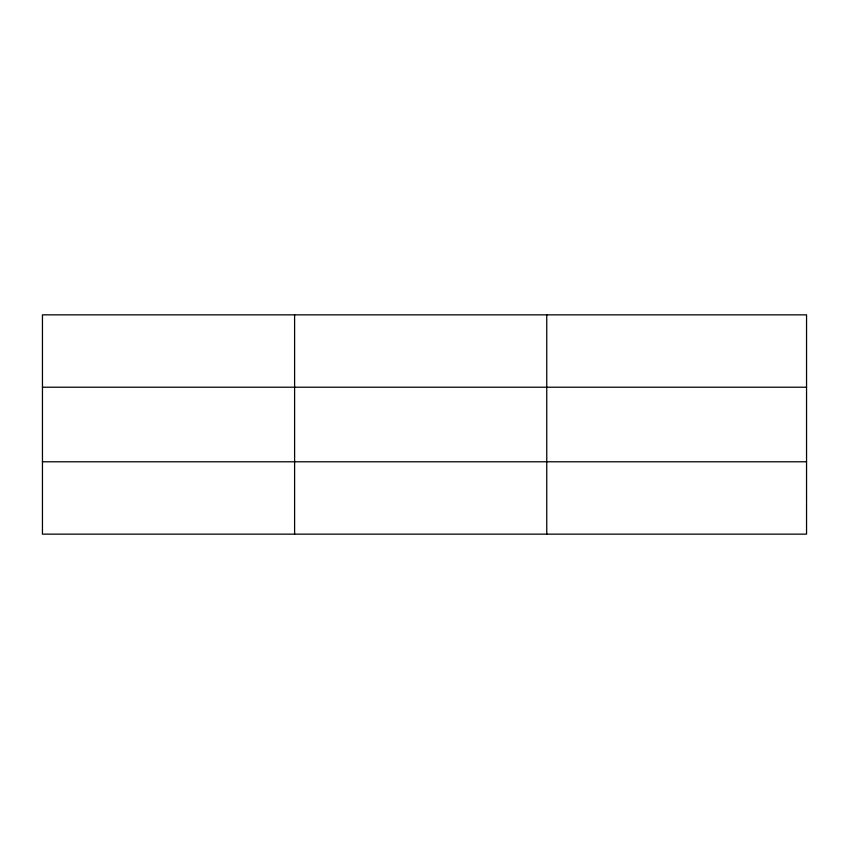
<?xml version="1.0" encoding="UTF-8"?>
<svg xmlns="http://www.w3.org/2000/svg" width="849" height="849" viewBox="0 0 849 849"><rect width="100%" height="100%" fill="white"/><g stroke="black" fill="none" stroke-linecap="round" stroke-linejoin="round"><path stroke-width="1.27" d="M294.603 314.852L294.603 534.148M546.756 314.852L546.756 534.148M42.45 387.218L806.55 387.218M42.45 461.782L806.55 461.782M806.55 497.96L806.55 534.148L42.45 534.148L42.45 314.852L806.55 314.852L806.55 497.96"/></g></svg>
